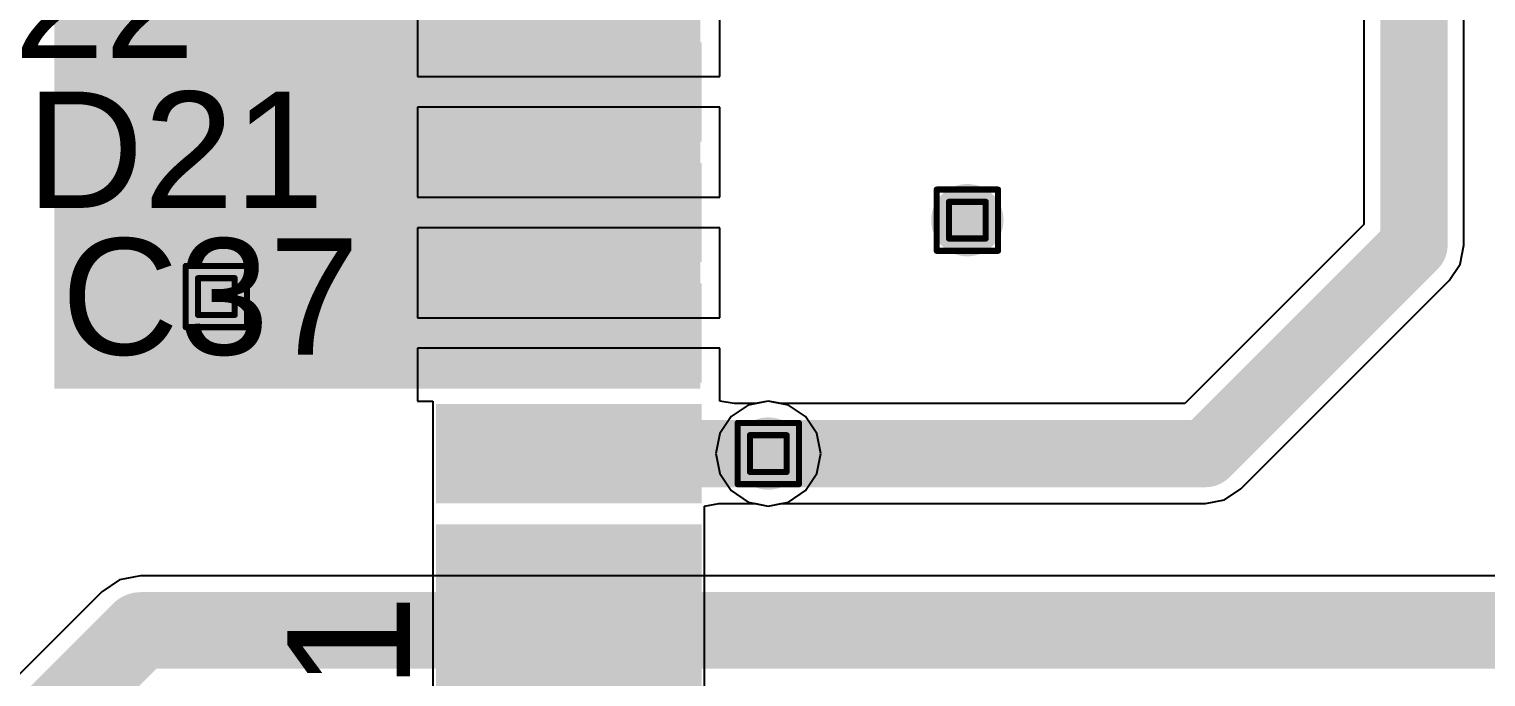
# Model space of a CAD drawing. Header units: inches. Extents: x -0.3 to 9.9, y -0.4 to 5.
# Drawn here: x 0.0566 to 0.5323, y 0.9568 to 1.1684 of the extents above; entities that cross this region are included whole.
import ezdxf

# ---------------------------------------------------------------- set-up
doc = ezdxf.new("R2010")
doc.units = ezdxf.units.IN
doc.header["$MEASUREMENT"] = 0
for name, color, linetype in [('Bottom Layer', 5, 'Continuous'), ('Bottom Solder', 6, 'Continuous'), ('Drill Drawing', 1, 'Continuous'), ('Top Layer', 1, 'Continuous'), ('Top Overlay', 2, 'Continuous'), ('Top Paste', 8, 'Continuous'), ('Top Solder', 216, 'Continuous'), ('Via Holes', 16, 'Continuous')]:
    doc.layers.add(name, color=color, linetype=linetype)
doc.styles.add('Arial', font='', dxfattribs={"height": 0.2})
doc.styles.get('Arial').set_extended_font_data('Arial')

# ---------------------------------------------------------------- blocks, each defined once
blk = doc.blocks.new('SIM7000A_35')
at = {"layer": 'Top Layer'}
for points in [[(-0.30276, 0.51181), (-0.30276, 0.43307), (-0.32717, 0.43307), (-0.32717, 0.51181)], [(-0.26339, 0.51181), (-0.26339, 0.43307), (-0.2878, 0.43307), (-0.2878, 0.51181)], [(-0.22402, 0.51181), (-0.22402, 0.43307), (-0.24843, 0.43307), (-0.24843, 0.51181)], [(-0.18465, 0.51181), (-0.18465, 0.43307), (-0.20906, 0.43307), (-0.20906, 0.51181)], [(-0.14528, 0.51181), (-0.14528, 0.43307), (-0.16969, 0.43307), (-0.16969, 0.51181)], [(-0.10591, 0.51181), (-0.10591, 0.43307), (-0.13031, 0.43307), (-0.13031, 0.51181)]]:
    blk.add_hatch(color=1, dxfattribs=at).paths.add_polyline_path(points)
at = {"layer": 'Top Paste'}
for points in [[(-0.30276, 0.51181), (-0.30276, 0.43307), (-0.32717, 0.43307), (-0.32717, 0.51181)], [(-0.26339, 0.51181), (-0.26339, 0.43307), (-0.2878, 0.43307), (-0.2878, 0.51181)], [(-0.22402, 0.51181), (-0.22402, 0.43307), (-0.24843, 0.43307), (-0.24843, 0.51181)], [(-0.18465, 0.51181), (-0.18465, 0.43307), (-0.20906, 0.43307), (-0.20906, 0.51181)], [(-0.14528, 0.51181), (-0.14528, 0.43307), (-0.16969, 0.43307), (-0.16969, 0.51181)], [(-0.10591, 0.51181), (-0.10591, 0.43307), (-0.13031, 0.43307), (-0.13031, 0.51181)]]:
    blk.add_hatch(color=8, dxfattribs=at).paths.add_polyline_path(points)
at = {"layer": 'Top Solder'}
for points in [[(-0.29876, 0.51581), (-0.29876, 0.42907), (-0.33117, 0.42907), (-0.33117, 0.51581)], [(-0.25939, 0.51581), (-0.25939, 0.42907), (-0.2918, 0.42907), (-0.2918, 0.51581)], [(-0.22002, 0.51581), (-0.22002, 0.42907), (-0.25243, 0.42907), (-0.25243, 0.51581)], [(-0.18065, 0.51581), (-0.18065, 0.42907), (-0.21306, 0.42907), (-0.21306, 0.51581)], [(-0.14128, 0.51581), (-0.14128, 0.42907), (-0.17369, 0.42907), (-0.17369, 0.51581)], [(-0.10191, 0.51581), (-0.10191, 0.42907), (-0.13431, 0.42907), (-0.13431, 0.51581)]]:
    blk.add_hatch(color=216, dxfattribs=at).paths.add_polyline_path(points)

msp = doc.modelspace()

# ---------------------------------------------------------------- hatches: boundary and pattern name
at = {"layer": 'Bottom Layer'}
h = msp.add_hatch(color=5, dxfattribs=at)
edge = h.paths.add_edge_path()
edge.add_arc((0.363, 1.106), 0.01181, 0, 360)
h = msp.add_hatch(color=5, dxfattribs=at)
edge = h.paths.add_edge_path()
edge.add_arc((0.11777, 1.08105), 0.01181, 0, 360)
h = msp.add_hatch(color=5, dxfattribs=at)
edge = h.paths.add_edge_path()
edge.add_arc((0.298, 1.02977), 0.01181, 0, 360)
at = {"layer": 'Bottom Solder'}
h = msp.add_hatch(color=6, dxfattribs=at)
edge = h.paths.add_edge_path()
edge.add_arc((0.363, 1.106), 0.00591, 0, 360)
h = msp.add_hatch(color=6, dxfattribs=at)
edge = h.paths.add_edge_path()
edge.add_arc((0.11777, 1.08105), 0.00591, 0, 360)
h = msp.add_hatch(color=6, dxfattribs=at)
edge = h.paths.add_edge_path()
edge.add_arc((0.298, 1.02977), 0.00591, 0, 360)
at = {"layer": 'Top Layer'}
msp.add_hatch(color=1, dxfattribs=at).paths.add_polyline_path([(0.06482, 1.05095), (0.27582, 1.05095), (0.27582, 1.24095), (0.06482, 1.24095)])
h = msp.add_hatch(color=1, dxfattribs=at)
edge = h.paths.add_edge_path()
edge.add_arc((0.363, 1.106), 0.01181, 0, 360)
h = msp.add_hatch(color=1, dxfattribs=at)
edge = h.paths.add_edge_path()
edge.add_arc((0.11777, 1.08105), 0.01181, 0, 360)
h = msp.add_hatch(color=1, dxfattribs=at)
edge = h.paths.add_edge_path()
edge.add_arc((0.298, 1.02977), 0.01181, 0, 360)
at = {"layer": 'Top Solder'}
h = msp.add_hatch(color=216, dxfattribs=at)
edge = h.paths.add_edge_path()
edge.add_arc((0.363, 1.106), 0.00591, 0, 360)
h = msp.add_hatch(color=216, dxfattribs=at)
edge = h.paths.add_edge_path()
edge.add_arc((0.11777, 1.08105), 0.00591, 0, 360)
h = msp.add_hatch(color=216, dxfattribs=at)
edge = h.paths.add_edge_path()
edge.add_arc((0.298, 1.02977), 0.00591, 0, 360)
at = {"layer": 'Via Holes'}
h = msp.add_hatch(color=7, dxfattribs=at)
edge = h.paths.add_edge_path()
edge.add_arc((0.363, 1.106), 0.00591, 0, 360)
h = msp.add_hatch(color=7, dxfattribs=at)
edge = h.paths.add_edge_path()
edge.add_arc((0.11777, 1.08105), 0.00591, 0, 360)
h = msp.add_hatch(color=7, dxfattribs=at)
edge = h.paths.add_edge_path()
edge.add_arc((0.298, 1.02977), 0.00591, 0, 360)

# ---------------------------------------------------------------- linework, layer by layer
at = {"layer": 'Bottom Layer'}
for p, q in [((0.49251, 1.76782), (0.49251, 1.10458)), ((0.52514, 1.09782), (0.52514, 1.76107)), ((0.49251, 1.10458), (0.43401, 1.04608)), ((0.52389, 1.09158), (0.52514, 1.09782)), ((0.52036, 1.08629), (0.52389, 1.09158)), ((0.4523, 1.01823), (0.52036, 1.08629)), ((0.298, 1.04691), (0.29144, 1.0456)), ((0.30216, 1.04608), (0.298, 1.04691)), ((0.28588, 1.04189), (0.28217, 1.03633)), ((0.29144, 1.0456), (0.28588, 1.04189)), ((0.43401, 1.04608), (0.30216, 1.04608)), ((0.28217, 1.03633), (0.28086, 1.02977)), ((0.28086, 1.02977), (0.28217, 1.02321)), ((0.28217, 1.02321), (0.28588, 1.01765)), ((0.44701, 1.0147), (0.4523, 1.01823)), ((0.28588, 1.01765), (0.29144, 1.01393)), ((0.29144, 1.01393), (0.298, 1.01263)), ((0.298, 1.01263), (0.30216, 1.01345)), ((0.30216, 1.01345), (0.44077, 1.01345)), ((0.44077, 1.01345), (0.44701, 1.0147)), ((0.093, 0.98984), (0.08617, 0.98848)), ((0.749, 0.98984), (0.093, 0.98984)), ((0.093, 0.98984), (0.093, 0.98984)), ((0.08617, 0.98848), (0.08038, 0.98462)), ((0.08038, 0.98462), (-0.01138, 0.89285)), ((0.08038, 0.98462), (0.08038, 0.98462))]:
    msp.add_line(p, q, dxfattribs=at)
for points in [[(0.50882, 1.09782, 0.022, 0.022, 0), (0.50882, 1.76782, 0.022, 0.022, 0)], [(0.44077, 1.02977, 0.022, 0.022, 0), (0.50882, 1.09782, 0.022, 0.022, 0)], [(0.298, 1.02977, 0.022, 0.022, 0), (0.44077, 1.02977, 0.022, 0.022, 0)], [(-0.06, 0.819, 0.025, 0.025, 0), (0.093, 0.972, 0.025, 0.025, 0)], [(0.093, 0.972, 0.025, 0.025, 0), (0.749, 0.972, 0.025, 0.025, 0)]]:
    msp.add_lwpolyline(points, format="xyseb", dxfattribs=at)
for points in [[(0.50332, 1.09782, 0.011, 0.011, 1), (0.51432, 1.09782, 0.011, 0.011, 1)], [(0.50332, 1.09782, 0.011, 0.011, 1), (0.51432, 1.09782, 0.011, 0.011, 1)], [(0.2925, 1.02977, 0.011, 0.011, 1), (0.3035, 1.02977, 0.011, 0.011, 1)], [(0.43527, 1.02977, 0.011, 0.011, 1), (0.44627, 1.02977, 0.011, 0.011, 1)], [(0.43527, 1.02977, 0.011, 0.011, 1), (0.44627, 1.02977, 0.011, 0.011, 1)], [(0.08675, 0.972, 0.0125, 0.0125, 1), (0.09925, 0.972, 0.0125, 0.0125, 1)], [(0.08675, 0.972, 0.0125, 0.0125, 1), (0.09925, 0.972, 0.0125, 0.0125, 1)]]:
    msp.add_lwpolyline(points, format="xyseb", close=True, dxfattribs=at)
at = {"layer": 'Drill Drawing'}
for points in [[(0.353, 1.116, 0.002, 0.002, 0), (0.373, 1.116, 0.002, 0.002, 0)], [(0.353, 1.096, 0.002, 0.002, 0), (0.353, 1.116, 0.002, 0.002, 0)], [(0.373, 1.096, 0.002, 0.002, 0), (0.373, 1.116, 0.002, 0.002, 0)], [(0.357, 1.112, 0.002, 0.002, 0), (0.369, 1.112, 0.002, 0.002, 0)], [(0.357, 1.1, 0.002, 0.002, 0), (0.357, 1.112, 0.002, 0.002, 0)], [(0.369, 1.1, 0.002, 0.002, 0), (0.369, 1.112, 0.002, 0.002, 0)], [(0.357, 1.1, 0.002, 0.002, 0), (0.369, 1.1, 0.002, 0.002, 0)], [(0.353, 1.096, 0.002, 0.002, 0), (0.373, 1.096, 0.002, 0.002, 0)], [(0.10777, 1.09105, 0.002, 0.002, 0), (0.12777, 1.09105, 0.002, 0.002, 0)], [(0.10777, 1.07105, 0.002, 0.002, 0), (0.10777, 1.09105, 0.002, 0.002, 0)], [(0.12777, 1.07105, 0.002, 0.002, 0), (0.12777, 1.09105, 0.002, 0.002, 0)], [(0.11177, 1.08705, 0.002, 0.002, 0), (0.12377, 1.08705, 0.002, 0.002, 0)], [(0.11177, 1.07505, 0.002, 0.002, 0), (0.11177, 1.08705, 0.002, 0.002, 0)], [(0.12377, 1.07505, 0.002, 0.002, 0), (0.12377, 1.08705, 0.002, 0.002, 0)], [(0.11177, 1.07505, 0.002, 0.002, 0), (0.12377, 1.07505, 0.002, 0.002, 0)], [(0.10777, 1.07105, 0.002, 0.002, 0), (0.12777, 1.07105, 0.002, 0.002, 0)], [(0.288, 1.03977, 0.002, 0.002, 0), (0.308, 1.03977, 0.002, 0.002, 0)], [(0.288, 1.01977, 0.002, 0.002, 0), (0.288, 1.03977, 0.002, 0.002, 0)], [(0.308, 1.01977, 0.002, 0.002, 0), (0.308, 1.03977, 0.002, 0.002, 0)], [(0.292, 1.03577, 0.002, 0.002, 0), (0.304, 1.03577, 0.002, 0.002, 0)], [(0.292, 1.02377, 0.002, 0.002, 0), (0.292, 1.03577, 0.002, 0.002, 0)], [(0.304, 1.02377, 0.002, 0.002, 0), (0.304, 1.03577, 0.002, 0.002, 0)], [(0.292, 1.02377, 0.002, 0.002, 0), (0.304, 1.02377, 0.002, 0.002, 0)], [(0.288, 1.01977, 0.002, 0.002, 0), (0.308, 1.01977, 0.002, 0.002, 0)]]:
    msp.add_lwpolyline(points, format="xyseb", dxfattribs=at)
for points in [[(0.3525, 1.116, 0.001, 0.001, 1), (0.3535, 1.116, 0.001, 0.001, 1)], [(0.3525, 1.116, 0.001, 0.001, 1), (0.3535, 1.116, 0.001, 0.001, 1)], [(0.3725, 1.116, 0.001, 0.001, 1), (0.3735, 1.116, 0.001, 0.001, 1)], [(0.3725, 1.116, 0.001, 0.001, 1), (0.3735, 1.116, 0.001, 0.001, 1)], [(0.3565, 1.112, 0.001, 0.001, 1), (0.3575, 1.112, 0.001, 0.001, 1)], [(0.3565, 1.112, 0.001, 0.001, 1), (0.3575, 1.112, 0.001, 0.001, 1)], [(0.3685, 1.112, 0.001, 0.001, 1), (0.3695, 1.112, 0.001, 0.001, 1)], [(0.3685, 1.112, 0.001, 0.001, 1), (0.3695, 1.112, 0.001, 0.001, 1)], [(0.3565, 1.1, 0.001, 0.001, 1), (0.3575, 1.1, 0.001, 0.001, 1)], [(0.3565, 1.1, 0.001, 0.001, 1), (0.3575, 1.1, 0.001, 0.001, 1)], [(0.3685, 1.1, 0.001, 0.001, 1), (0.3695, 1.1, 0.001, 0.001, 1)], [(0.3685, 1.1, 0.001, 0.001, 1), (0.3695, 1.1, 0.001, 0.001, 1)], [(0.3525, 1.096, 0.001, 0.001, 1), (0.3535, 1.096, 0.001, 0.001, 1)], [(0.3525, 1.096, 0.001, 0.001, 1), (0.3535, 1.096, 0.001, 0.001, 1)], [(0.3725, 1.096, 0.001, 0.001, 1), (0.3735, 1.096, 0.001, 0.001, 1)], [(0.3725, 1.096, 0.001, 0.001, 1), (0.3735, 1.096, 0.001, 0.001, 1)], [(0.10727, 1.09105, 0.001, 0.001, 1), (0.10827, 1.09105, 0.001, 0.001, 1)], [(0.10727, 1.09105, 0.001, 0.001, 1), (0.10827, 1.09105, 0.001, 0.001, 1)], [(0.12727, 1.09105, 0.001, 0.001, 1), (0.12827, 1.09105, 0.001, 0.001, 1)], [(0.12727, 1.09105, 0.001, 0.001, 1), (0.12827, 1.09105, 0.001, 0.001, 1)], [(0.11127, 1.08705, 0.001, 0.001, 1), (0.11227, 1.08705, 0.001, 0.001, 1)], [(0.11127, 1.08705, 0.001, 0.001, 1), (0.11227, 1.08705, 0.001, 0.001, 1)], [(0.12327, 1.08705, 0.001, 0.001, 1), (0.12427, 1.08705, 0.001, 0.001, 1)], [(0.12327, 1.08705, 0.001, 0.001, 1), (0.12427, 1.08705, 0.001, 0.001, 1)], [(0.11127, 1.07505, 0.001, 0.001, 1), (0.11227, 1.07505, 0.001, 0.001, 1)], [(0.11127, 1.07505, 0.001, 0.001, 1), (0.11227, 1.07505, 0.001, 0.001, 1)], [(0.12327, 1.07505, 0.001, 0.001, 1), (0.12427, 1.07505, 0.001, 0.001, 1)], [(0.12327, 1.07505, 0.001, 0.001, 1), (0.12427, 1.07505, 0.001, 0.001, 1)], [(0.10727, 1.07105, 0.001, 0.001, 1), (0.10827, 1.07105, 0.001, 0.001, 1)], [(0.10727, 1.07105, 0.001, 0.001, 1), (0.10827, 1.07105, 0.001, 0.001, 1)], [(0.12727, 1.07105, 0.001, 0.001, 1), (0.12827, 1.07105, 0.001, 0.001, 1)], [(0.12727, 1.07105, 0.001, 0.001, 1), (0.12827, 1.07105, 0.001, 0.001, 1)], [(0.2875, 1.03977, 0.001, 0.001, 1), (0.2885, 1.03977, 0.001, 0.001, 1)], [(0.2875, 1.03977, 0.001, 0.001, 1), (0.2885, 1.03977, 0.001, 0.001, 1)], [(0.3075, 1.03977, 0.001, 0.001, 1), (0.3085, 1.03977, 0.001, 0.001, 1)], [(0.3075, 1.03977, 0.001, 0.001, 1), (0.3085, 1.03977, 0.001, 0.001, 1)], [(0.2915, 1.03577, 0.001, 0.001, 1), (0.2925, 1.03577, 0.001, 0.001, 1)], [(0.2915, 1.03577, 0.001, 0.001, 1), (0.2925, 1.03577, 0.001, 0.001, 1)], [(0.3035, 1.03577, 0.001, 0.001, 1), (0.3045, 1.03577, 0.001, 0.001, 1)], [(0.3035, 1.03577, 0.001, 0.001, 1), (0.3045, 1.03577, 0.001, 0.001, 1)], [(0.2915, 1.02377, 0.001, 0.001, 1), (0.2925, 1.02377, 0.001, 0.001, 1)], [(0.2915, 1.02377, 0.001, 0.001, 1), (0.2925, 1.02377, 0.001, 0.001, 1)], [(0.3035, 1.02377, 0.001, 0.001, 1), (0.3045, 1.02377, 0.001, 0.001, 1)], [(0.3035, 1.02377, 0.001, 0.001, 1), (0.3045, 1.02377, 0.001, 0.001, 1)], [(0.2875, 1.01977, 0.001, 0.001, 1), (0.2885, 1.01977, 0.001, 0.001, 1)], [(0.2875, 1.01977, 0.001, 0.001, 1), (0.2885, 1.01977, 0.001, 0.001, 1)], [(0.3075, 1.01977, 0.001, 0.001, 1), (0.3085, 1.01977, 0.001, 0.001, 1)], [(0.3075, 1.01977, 0.001, 0.001, 1), (0.3085, 1.01977, 0.001, 0.001, 1)]]:
    msp.add_lwpolyline(points, format="xyseb", close=True, dxfattribs=at)
at = {"layer": 'Top Layer'}
for p, q in [((0.18345, 1.18225), (0.18345, 1.16504)), ((0.28219, 1.16504), (0.28219, 1.18225)), ((0.18345, 1.16504), (0.18345, 1.15288)), ((0.28219, 1.15288), (0.28219, 1.16504)), ((0.18345, 1.15288), (0.28219, 1.15288)), ((0.28219, 1.14288), (0.18345, 1.14288)), ((0.18345, 1.14288), (0.18345, 1.12567)), ((0.28219, 1.12567), (0.28219, 1.14288)), ((0.18345, 1.12567), (0.18345, 1.11351)), ((0.28219, 1.11351), (0.28219, 1.12567)), ((0.18345, 1.11351), (0.28219, 1.11351)), ((0.28219, 1.10351), (0.18345, 1.10351)), ((0.18345, 1.10351), (0.18345, 1.0863)), ((0.28219, 1.0863), (0.28219, 1.10351)), ((0.18345, 1.0863), (0.18345, 1.07414)), ((0.28219, 1.07414), (0.28219, 1.0863)), ((0.18345, 1.07414), (0.28219, 1.07414)), ((0.28219, 1.06414), (0.18345, 1.06414)), ((0.18345, 1.06414), (0.18345, 1.04693)), ((0.28219, 1.04693), (0.28219, 1.06414)), ((0.18345, 1.04693), (0.18845, 1.04693)), ((0.18845, 1.04693), (0.18845, 1.0126)), ((0.28684, 1.04608), (0.28219, 1.04693)), ((0.298, 1.04691), (0.29385, 1.04608)), ((0.30456, 1.0456), (0.298, 1.04691)), ((0.29385, 1.04608), (0.28684, 1.04608)), ((0.31012, 1.04189), (0.30456, 1.0456)), ((0.31384, 1.03633), (0.31012, 1.04189)), ((0.31514, 1.02977), (0.31384, 1.03633)), ((0.31384, 1.02321), (0.31514, 1.02977)), ((0.31012, 1.01765), (0.31384, 1.02321)), ((0.27719, 1.01256), (0.28184, 1.01345)), ((0.28184, 1.01345), (0.29385, 1.01345)), ((0.29385, 1.01345), (0.298, 1.01263)), ((0.298, 1.01263), (0.30456, 1.01393)), ((0.30456, 1.01393), (0.31012, 1.01765)), ((0.18845, 1.0126), (0.18845, 1.01256)), ((0.18845, 1.01256), (0.18845, 1.0076)), ((0.27719, 1.0076), (0.27719, 1.01256)), ((0.18845, 1.0076), (0.18845, 1.00756)), ((0.18845, 1.00756), (0.18845, 0.97323)), ((0.27719, 1.00756), (0.27719, 1.0076)), ((0.27719, 0.97323), (0.27719, 1.00756)), ((0.18845, 0.97323), (0.18845, 0.97319)), ((0.18845, 0.97319), (0.18845, 0.96823)), ((0.27719, 0.97319), (0.27719, 0.97323)), ((0.27719, 0.96823), (0.27719, 0.97319)), ((0.18845, 0.96823), (0.18845, 0.96819)), ((0.18845, 0.96819), (0.18845, 0.93382)), ((0.27719, 0.96819), (0.27719, 0.96823)), ((0.27719, 0.93382), (0.27719, 0.96819))]:
    msp.add_line(p, q, dxfattribs=at)
for points in [[(0.129, 1.10463, 0.05, 0.05, 0), (0.17032, 1.14595, 0.05, 0.05, 0)], [(0.23282, 1.02977, 0.022, 0.022, 0), (0.298, 1.02977, 0.022, 0.022, 0)]]:
    msp.add_lwpolyline(points, format="xyseb", dxfattribs=at)
for points in [[(0.15782, 1.14595, 0.025, 0.025, 1), (0.18282, 1.14595, 0.025, 0.025, 1)], [(0.1165, 1.10463, 0.025, 0.025, 1), (0.1415, 1.10463, 0.025, 0.025, 1)], [(0.22732, 1.02977, 0.011, 0.011, 1), (0.23832, 1.02977, 0.011, 0.011, 1)], [(0.2925, 1.02977, 0.011, 0.011, 1), (0.3035, 1.02977, 0.011, 0.011, 1)]]:
    msp.add_lwpolyline(points, format="xyseb", close=True, dxfattribs=at)
at = {"layer": 'Top Overlay'}
for points in [[(0.129, 1.158, 0.008, 0.008, 0), (0.129, 1.279, 0.008, 0.008, 0)], [(0.158, 1.113, 0.008, 0.008, 0), (0.158, 1.28, 0.008, 0.008, 0)]]:
    msp.add_lwpolyline(points, format="xyseb", dxfattribs=at)
for points in [[(0.127, 1.158, 0.004, 0.004, 1), (0.131, 1.158, 0.004, 0.004, 1)], [(0.156, 1.113, 0.004, 0.004, 1), (0.16, 1.113, 0.004, 0.004, 1)]]:
    msp.add_lwpolyline(points, format="xyseb", close=True, dxfattribs=at)

# ---------------------------------------------------------------- block references
at = {"rotation": 90}
msp.add_blockref('SIM7000A_35', (0.70526, 1.26599), dxfattribs=at)

# ---------------------------------------------------------------- texts
at = {"layer": 'Top Overlay', "style": 'Arial'}
for s, p in [('D22', (0.01335, 1.15901)), ('D21', (0.05568, 1.11001)), ('C37', (0.06712, 1.06206))]:
    msp.add_text(s, height=0.038, dxfattribs=at).set_placement(p)
msp.add_text('C41', height=0.04, rotation=90, dxfattribs=at).set_placement((0.18099, 0.88135))

doc.saveas('drawing.dxf')
